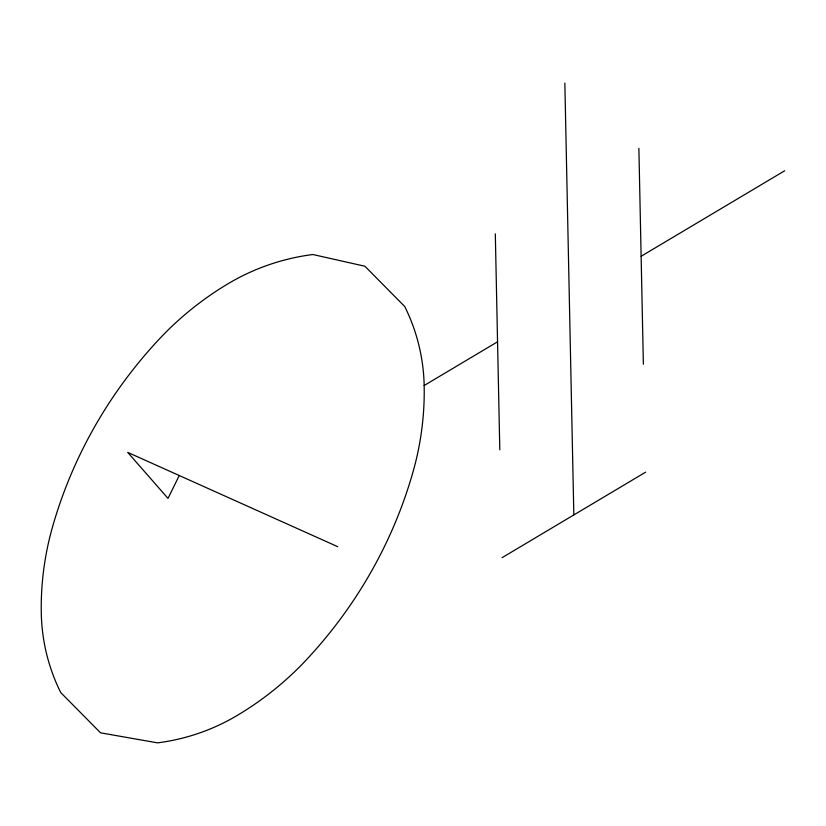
<?xml version="1.0" encoding="UTF-8"?>
<svg xmlns="http://www.w3.org/2000/svg" width="826" height="826" viewBox="0 0 826 826"><rect width="100%" height="100%" fill="white"/><g stroke="black" fill="none" stroke-linecap="round" stroke-linejoin="round"><path stroke-width="1.24" d="M179.252 475.518L168.008 498.398L127.7 452.369L337.762 546.709M424.161 385.515A200.099 192.819 -9.8 0 0 404.74 306.539L364.916 266.24L312.878 254.522A212.468 204.734 -9.8 0 0 228.244 283.638A313.384 301.986 -9.8 0 0 158.633 339.744A473.432 456.21 -9.8 0 0 52.482 527.091A313.384 301.986 -9.8 0 0 41.3 613.563A200.099 192.819 -9.8 0 0 60.721 692.539L100.545 732.827L157.518 742.863A200.099 192.819 -9.8 0 0 237.217 715.44A313.384 301.986 -9.8 0 0 306.828 659.334A473.432 456.21 -9.8 0 0 412.99 471.987A313.384 301.986 -9.8 0 0 424.161 385.515L497.551 341.799M641.131 256.277L784.7 170.755M502.043 557.695L645.612 472.173M638.88 148.329L643.371 364.225M564.85 83.137L573.833 514.928M495.311 233.851L499.802 449.747"/></g></svg>
